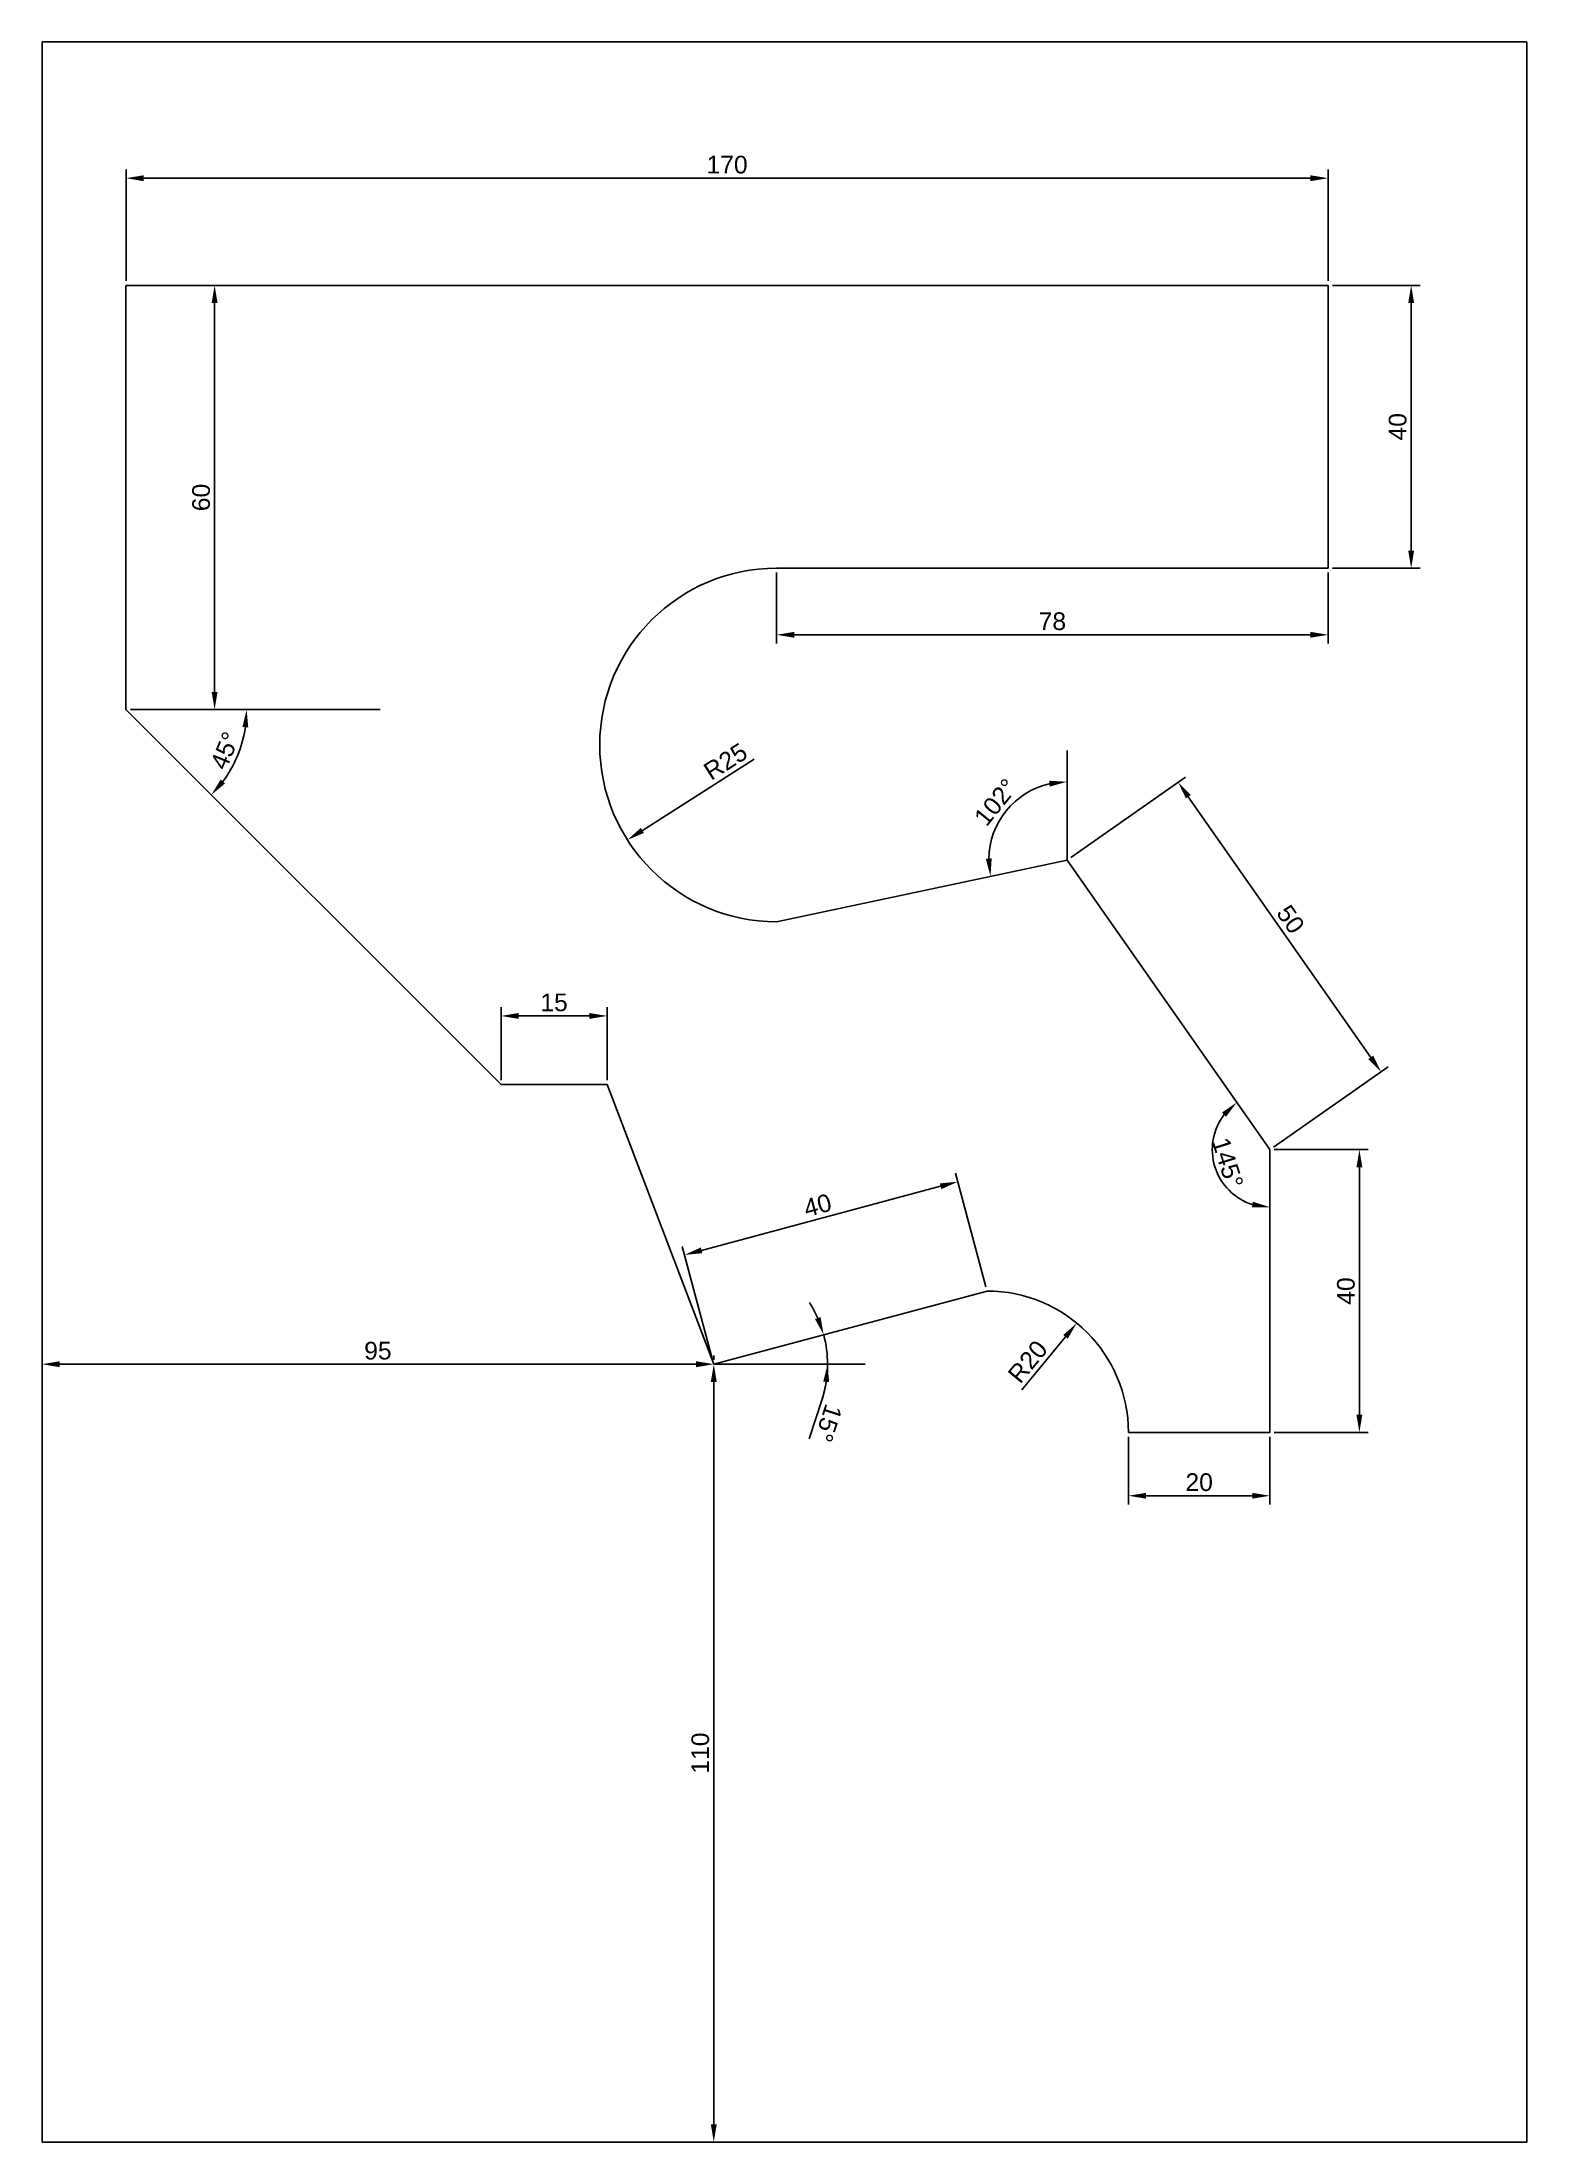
# Model space of a CAD drawing. Header units: millimetres. Extents: x 0 to 210, y 0 to 297.
import ezdxf

# ---------------------------------------------------------------- set-up
doc = ezdxf.new("R2010")
doc.units = ezdxf.units.MM
doc.styles.get("Standard").update_dxf_attribs({"font": 'arial.ttf'})
doc.dimstyles.new('ISO-25', dxfattribs={"dimtxt": 2.5, "dimasz": 2.5, "dimexe": 1.25, "dimexo": 0.625, "dimtad": 1, "dimtxsty": 'Standard', "dimcen": 2.5, "dimadec": 0, "dimazin": 0, "dimtfac": 1, "dimtmove": 0, "dimatfit": 3, "dimfxl": 1, "dimarcsym": 0})

# ---------------------------------------------------------------- blocks, each defined once
blk = doc.blocks.new('*D2')
at = {"color": 0, "lineweight": -2, "transparency": 16777216}
for p, q in [((94.38, 110), (93.75, 110)), ((95, 107.5), (95, 2.5)), ((94.38, 0), (93.75, 0))]:
    blk.add_line(p, q, dxfattribs=at)
at = {"color": 0, "transparency": 16777216}
for points in [[(94.58, 107.5), (95.42, 107.5), (95, 110)], [(94.58, 2.5), (95.42, 2.5), (95, 0)]]:
    blk.add_solid(points, dxfattribs=at)
at = {"layer": 'Defpoints', "color": 0, "transparency": 16777216}
for p in [(95, 110), (95, 0), (95, 0)]:
    blk.add_point(p, dxfattribs=at)
at = {"color": 0, "transparency": 16777216, "insert": (93.1, 55), "char_height": 2.5, "attachment_point": 5, "rotation": 90}
blk.add_mtext('110', dxfattribs=at)
blk = doc.blocks.new('*D3')
at = {"color": 0, "lineweight": -2, "transparency": 16777216}
for p, q in [((0, 110.62), (0, 111.25)), ((92.5, 110), (2.5, 110)), ((95, 110.62), (95, 111.25))]:
    blk.add_line(p, q, dxfattribs=at)
at = {"color": 0, "transparency": 16777216}
for points in [[(2.5, 110.42), (2.5, 109.58), (0, 110)], [(92.5, 110.42), (92.5, 109.58), (95, 110)]]:
    blk.add_solid(points, dxfattribs=at)
at = {"layer": 'Defpoints', "color": 0, "transparency": 16777216}
for p in [(0, 110), (0, 110), (95, 110)]:
    blk.add_point(p, dxfattribs=at)
at = {"color": 0, "transparency": 16777216, "insert": (47.5, 111.9), "char_height": 2.5, "attachment_point": 5}
blk.add_mtext('95', dxfattribs=at)
blk = doc.blocks.new('*D4')
at = {"color": 0, "lineweight": -2, "transparency": 16777216}
for p, q in [((182.5, 262.58), (194.87, 262.58)), ((193.62, 260.08), (193.62, 225.08)), ((182.5, 222.58), (194.87, 222.58))]:
    blk.add_line(p, q, dxfattribs=at)
at = {"color": 0, "transparency": 16777216}
for points in [[(193.2, 260.08), (194.04, 260.08), (193.62, 262.58)], [(193.2, 225.08), (194.04, 225.08), (193.62, 222.58)]]:
    blk.add_solid(points, dxfattribs=at)
at = {"layer": 'Defpoints', "color": 0, "transparency": 16777216}
for p in [(181.88, 262.58), (181.88, 222.58), (193.62, 222.58)]:
    blk.add_point(p, dxfattribs=at)
at = {"color": 0, "transparency": 16777216, "insert": (191.72, 242.58), "char_height": 2.5, "attachment_point": 5, "rotation": 90}
blk.add_mtext('40', dxfattribs=at)
blk = doc.blocks.new('*D5')
at = {"color": 0, "lineweight": -2, "transparency": 16777216}
for p, q in [((12.5, 262.58), (25.66, 262.58)), ((24.41, 205.08), (24.41, 260.08)), ((12.5, 202.58), (25.66, 202.58))]:
    blk.add_line(p, q, dxfattribs=at)
at = {"color": 0, "transparency": 16777216}
for points in [[(23.99, 260.08), (24.83, 260.08), (24.41, 262.58)], [(23.99, 205.08), (24.83, 205.08), (24.41, 202.58)]]:
    blk.add_solid(points, dxfattribs=at)
at = {"layer": 'Defpoints', "color": 0, "transparency": 16777216}
for p in [(11.88, 262.58), (24.41, 262.58), (11.88, 202.58)]:
    blk.add_point(p, dxfattribs=at)
at = {"color": 0, "transparency": 16777216, "insert": (22.51, 232.58), "char_height": 2.5, "attachment_point": 5, "rotation": 90}
blk.add_mtext('60', dxfattribs=at)
blk = doc.blocks.new('*D6')
at = {"color": 0, "lineweight": -2, "transparency": 16777216}
for p, q in [((64.91, 150.17), (64.91, 160.51)), ((79.91, 150.17), (79.91, 160.51)), ((67.41, 159.26), (77.41, 159.26))]:
    blk.add_line(p, q, dxfattribs=at)
at = {"color": 0, "transparency": 16777216}
for points in [[(67.41, 159.67), (67.41, 158.84), (64.91, 159.26)], [(77.41, 159.67), (77.41, 158.84), (79.91, 159.26)]]:
    blk.add_solid(points, dxfattribs=at)
at = {"layer": 'Defpoints', "color": 0, "transparency": 16777216}
for p in [(79.91, 159.26), (64.91, 149.55), (79.91, 149.55)]:
    blk.add_point(p, dxfattribs=at)
at = {"color": 0, "transparency": 16777216, "insert": (72.41, 161.16), "char_height": 2.5, "attachment_point": 5}
blk.add_mtext('15', dxfattribs=at)
blk = doc.blocks.new('*D7')
at = {"color": 0, "lineweight": -2, "transparency": 16777216}
for p, q in [((133.48, 120.96), (129.17, 137.02)), ((93.27, 126.1), (127.08, 135.16)), ((94.84, 110.6), (90.53, 126.66))]:
    blk.add_line(p, q, dxfattribs=at)
at = {"color": 0, "transparency": 16777216}
for points in [[(126.97, 135.57), (127.19, 134.76), (129.5, 135.81)], [(93.17, 126.51), (93.38, 125.7), (90.86, 125.46)]]:
    blk.add_solid(points, dxfattribs=at)
at = {"layer": 'Defpoints', "color": 0, "transparency": 16777216}
for p in [(129.5, 135.81), (133.64, 120.35), (95, 110)]:
    blk.add_point(p, dxfattribs=at)
at = {"color": 0, "transparency": 16777216, "insert": (109.68, 132.47), "char_height": 2.5, "attachment_point": 5, "rotation": 15}
blk.add_mtext('40', dxfattribs=at)
blk = doc.blocks.new('*D8')
at = {"color": 0, "lineweight": -2, "transparency": 16777216}
for p, q in [((153.64, 99.73), (153.64, 90.15)), ((173.64, 99.73), (173.64, 90.15)), ((156.14, 91.4), (171.14, 91.4))]:
    blk.add_line(p, q, dxfattribs=at)
at = {"color": 0, "transparency": 16777216}
for points in [[(156.14, 91.81), (156.14, 90.98), (153.64, 91.4)], [(171.14, 91.81), (171.14, 90.98), (173.64, 91.4)]]:
    blk.add_solid(points, dxfattribs=at)
at = {"layer": 'Defpoints', "color": 0, "transparency": 16777216}
for p in [(153.64, 100.35), (173.64, 100.35), (173.64, 91.4)]:
    blk.add_point(p, dxfattribs=at)
at = {"color": 0, "transparency": 16777216, "insert": (163.64, 93.3), "char_height": 2.5, "attachment_point": 5}
blk.add_mtext('20', dxfattribs=at)
blk = doc.blocks.new('*D9')
at = {"color": 0, "lineweight": -2, "transparency": 16777216}
for p, q in [((174.26, 140.35), (187.55, 140.35)), ((186.3, 102.85), (186.3, 137.85)), ((174.26, 100.35), (187.55, 100.35))]:
    blk.add_line(p, q, dxfattribs=at)
at = {"color": 0, "transparency": 16777216}
for points in [[(185.88, 137.85), (186.71, 137.85), (186.3, 140.35)], [(185.88, 102.85), (186.71, 102.85), (186.3, 100.35)]]:
    blk.add_solid(points, dxfattribs=at)
at = {"layer": 'Defpoints', "color": 0, "transparency": 16777216}
for p in [(173.64, 140.35), (186.3, 140.35), (173.64, 100.35)]:
    blk.add_point(p, dxfattribs=at)
at = {"color": 0, "transparency": 16777216, "insert": (184.4, 120.35), "char_height": 2.5, "attachment_point": 5, "rotation": 90}
blk.add_mtext('40', dxfattribs=at)
blk = doc.blocks.new('*D10')
at = {"color": 0, "lineweight": -2, "transparency": 16777216}
for p, q in [((145.47, 181.67), (161.69, 193.03)), ((187.92, 153.4), (162.1, 190.26)), ((174.15, 140.71), (190.37, 152.07))]:
    blk.add_line(p, q, dxfattribs=at)
at = {"color": 0, "transparency": 16777216}
for points in [[(162.45, 190.5), (161.76, 190.03), (160.67, 192.31)], [(188.26, 153.64), (187.57, 153.16), (189.35, 151.35)]]:
    blk.add_solid(points, dxfattribs=at)
at = {"layer": 'Defpoints', "color": 0, "transparency": 16777216}
for p in [(160.67, 192.31), (144.96, 181.31), (173.64, 140.35)]:
    blk.add_point(p, dxfattribs=at)
at = {"color": 0, "transparency": 16777216, "insert": (176.57, 172.92), "char_height": 2.5, "attachment_point": 5, "rotation": 305}
blk.add_mtext('50', dxfattribs=at)
blk = doc.blocks.new('*D11')
at = {"color": 0, "lineweight": -2, "transparency": 16777216}
blk.add_arc((144.96, 181.31), 11.07, 102.9624, 179.0376, dxfattribs=at)
at = {"color": 0, "transparency": 16777216}
for points in [[(142.43, 192.52), (142.52, 191.69), (144.96, 192.38)], [(134.3, 181.54), (133.47, 181.46), (134.13, 179.01)]]:
    blk.add_solid(points, dxfattribs=at)
at = {"layer": 'Defpoints', "color": 0, "transparency": 16777216}
for p in [(144.96, 196.82), (138.77, 190.49), (144.96, 181.31), (144.96, 181.31), (103.88, 172.58)]:
    blk.add_point(p, dxfattribs=at)
at = {"color": 0, "transparency": 16777216, "insert": (134.87, 189.48), "char_height": 2.5, "attachment_point": 5, "rotation": 51}
blk.add_mtext('102°', dxfattribs=at)
blk = doc.blocks.new('*D12')
at = {"color": 0, "lineweight": -2, "transparency": 16777216}
for p, q in [((103.88, 221.95), (103.88, 211.91)), ((181.88, 221.95), (181.88, 211.91)), ((106.38, 213.16), (179.38, 213.16))]:
    blk.add_line(p, q, dxfattribs=at)
at = {"color": 0, "transparency": 16777216}
for points in [[(106.38, 213.58), (106.38, 212.75), (103.88, 213.16)], [(179.38, 213.58), (179.38, 212.75), (181.88, 213.16)]]:
    blk.add_solid(points, dxfattribs=at)
at = {"layer": 'Defpoints', "color": 0, "transparency": 16777216}
for p in [(103.88, 222.58), (181.88, 222.58), (181.88, 213.16)]:
    blk.add_point(p, dxfattribs=at)
at = {"color": 0, "transparency": 16777216, "insert": (142.88, 215.07), "char_height": 2.5, "attachment_point": 5}
blk.add_mtext('78', dxfattribs=at)
blk = doc.blocks.new('*D13')
at = {"color": 0, "lineweight": -2, "transparency": 16777216}
for p, q in [((11.88, 263.2), (11.88, 278.99)), ((14.38, 277.74), (179.38, 277.74)), ((181.88, 263.2), (181.88, 278.99))]:
    blk.add_line(p, q, dxfattribs=at)
at = {"color": 0, "transparency": 16777216}
for points in [[(14.38, 278.15), (14.38, 277.32), (11.88, 277.74)], [(179.38, 278.15), (179.38, 277.32), (181.88, 277.74)]]:
    blk.add_solid(points, dxfattribs=at)
at = {"layer": 'Defpoints', "color": 0, "transparency": 16777216}
for p in [(181.88, 277.74), (11.88, 262.58), (181.88, 262.58)]:
    blk.add_point(p, dxfattribs=at)
at = {"color": 0, "transparency": 16777216, "insert": (96.88, 279.64), "char_height": 2.5, "attachment_point": 5}
blk.add_mtext('170', dxfattribs=at)
blk = doc.blocks.new('*D14')
at = {"color": 0, "lineweight": -2, "transparency": 16777216}
blk.add_arc((11.88, 202.58), 17.06, 323.4041, 351.5959, dxfattribs=at)
at = {"color": 0, "transparency": 16777216}
for points in [[(28.34, 200.12), (29.17, 200.05), (28.94, 202.58)], [(25.89, 192.14), (25.26, 192.68), (23.94, 190.52)]]:
    blk.add_solid(points, dxfattribs=at)
at = {"layer": 'Defpoints', "color": 0, "transparency": 16777216}
for p in [(11.88, 202.58), (25.66, 202.58), (47.81, 202.58), (26.65, 194.05), (64.91, 149.55)]:
    blk.add_point(p, dxfattribs=at)
at = {"color": 0, "transparency": 16777216, "insert": (25.88, 196.78), "char_height": 2.5, "attachment_point": 5, "rotation": 67.5}
blk.add_mtext('45°', dxfattribs=at)
blk = doc.blocks.new('*D15')
at = {"color": 0, "lineweight": -2, "transparency": 16777216}
blk.add_line((110.31, 105.06), (108.5, 99.43), dxfattribs=at)
for start, end in [(23.9118, 32.8235), (0, 15), (342.122, 0), (342.1765, 351.0882)]:
    blk.add_arc((95, 110), 16.09, start, end, dxfattribs=at)
at = {"color": 0, "transparency": 16777216}
for points in [[(110.1, 116.66), (109.32, 116.38), (110.54, 114.16)], [(110.48, 107.54), (111.31, 107.48), (111.09, 110)]]:
    blk.add_solid(points, dxfattribs=at)
at = {"layer": 'Defpoints', "color": 0, "transparency": 16777216}
for p in [(133.64, 120.35), (95, 110), (95, 110), (110.84, 112.79), (116.42, 110)]:
    blk.add_point(p, dxfattribs=at)
at = {"color": 0, "transparency": 16777216, "insert": (111.21, 101.66), "char_height": 2.5, "attachment_point": 5, "rotation": 252.122}
blk.add_mtext('15°', dxfattribs=at)
blk = doc.blocks.new('*D16')
at = {"color": 0, "lineweight": -2, "transparency": 16777216}
blk.add_line((138.58, 106.37), (144.74, 113.88), dxfattribs=at)
at = {"color": 0, "transparency": 16777216}
blk.add_solid([(144.42, 114.14), (145.06, 113.61), (146.33, 115.81)], dxfattribs=at)
at = {"layer": 'Defpoints', "color": 0, "transparency": 16777216}
for p in [(146.33, 115.81), (133.64, 100.35)]:
    blk.add_point(p, dxfattribs=at)
at = {"color": 0, "transparency": 16777216, "insert": (139.4, 110.36), "char_height": 2.5, "attachment_point": 5, "rotation": 50.6132}
blk.add_mtext('R20', dxfattribs=at)
blk = doc.blocks.new('*D17')
at = {"color": 0, "lineweight": -2, "transparency": 16777216}
blk.add_line((100.73, 195.58), (84.9, 185.49), dxfattribs=at)
at = {"color": 0, "transparency": 16777216}
blk.add_solid([(84.67, 185.85), (85.12, 185.14), (82.79, 184.15)], dxfattribs=at)
at = {"layer": 'Defpoints', "color": 0, "transparency": 16777216}
for p in [(103.88, 197.58), (82.79, 184.15)]:
    blk.add_point(p, dxfattribs=at)
at = {"color": 0, "transparency": 16777216, "insert": (96.66, 195.24), "char_height": 2.5, "attachment_point": 5, "rotation": 32.4831}
blk.add_mtext('R25', dxfattribs=at)
blk = doc.blocks.new('*D18')
at = {"color": 0, "lineweight": -2, "transparency": 16777216}
blk.add_arc((173.64, 140.35), 8.15, 142.635, 252.365, dxfattribs=at)
at = {"color": 0, "transparency": 16777216}
for points in [[(166.87, 145.6), (167.44, 145), (168.96, 147.03)], [(171.23, 132.99), (171.1, 132.17), (173.64, 132.2)]]:
    blk.add_solid(points, dxfattribs=at)
at = {"layer": 'Defpoints', "color": 0, "transparency": 16777216}
for p in [(144.96, 181.31), (165.54, 141.3), (173.64, 140.35), (173.64, 140.35), (173.64, 100.35)]:
    blk.add_point(p, dxfattribs=at)
at = {"color": 0, "transparency": 16777216, "insert": (167.67, 138.47), "char_height": 2.5, "attachment_point": 5, "rotation": 287.5}
blk.add_mtext('145°', dxfattribs=at)

msp = doc.modelspace()

# ---------------------------------------------------------------- linework, layer by layer
for p, q in [((210, 297), (0, 297)), ((0, 297), (0, 0)), ((0, 0), (0, 297)), ((210, 0), (210, 297)), ((181.876, 262.578), (11.876, 262.578)), ((11.876, 262.578), (11.876, 202.578)), ((181.876, 222.578), (181.876, 262.578)), ((103.876, 222.578), (181.876, 222.578)), ((11.876, 202.578), (64.909, 149.545)), ((25.659, 202.578), (47.811, 202.578)), ((144.958, 181.31), (144.958, 196.815)), ((144.958, 181.31), (103.876, 172.578)), ((173.637, 140.353), (144.958, 181.31)), ((64.909, 149.545), (79.909, 149.545)), ((79.909, 149.545), (95, 110)), ((173.637, 100.353), (173.637, 140.353)), ((95, 110), (133.637, 120.353)), ((95, 110), (116.419, 110)), ((153.637, 100.353), (173.637, 100.353)), ((0, 0), (210, 0))]:
    msp.add_line(p, q)
for centre, radius, start, end in [((103.876, 197.578), 25, 90, 270), ((133.637, 100.353), 20, 0, 90)]:
    msp.add_arc(centre, radius, start, end)

# ---------------------------------------------------------------- dimensions: what is measured, and where the dimension line sits
for base, p1, p2, picture, middle in [((181.876, 277.737), (11.876, 262.578), (181.876, 262.578), '*D13', (96.876, 279.638)), ((181.876, 213.164), (103.876, 222.578), (181.876, 222.578), '*D12', (142.876, 215.066)), ((79.909, 159.256), (64.909, 149.545), (79.909, 149.545), '*D6', (72.409, 161.157)), ((0, 110), (95, 110), (0, 110), '*D3', (47.5, 111.901)), ((173.637, 91.396), (153.637, 100.353), (173.637, 100.353), '*D8', (163.637, 93.298))]:
    dim = msp.add_linear_dim(base=base, p1=p1, p2=p2, dimstyle='ISO-25')
    dim.commit()
    dim.dimension.update_dxf_attribs({"geometry": picture, "text_midpoint": middle})
for base, p1, p2, picture, middle in [((24.409, 262.578), (11.876, 202.578), (11.876, 262.578), '*D5', (22.508, 232.578)), ((193.619, 222.578), (181.876, 262.578), (181.876, 222.578), '*D4', (191.717, 242.578)), ((186.297, 140.353), (173.637, 100.353), (173.637, 140.353), '*D9', (184.396, 120.353)), ((95, 0), (95, 110), (95, 0), '*D2', (93.099, 55))]:
    dim = msp.add_linear_dim(base=base, p1=p1, p2=p2, angle=90, dimstyle='ISO-25')
    dim.commit()
    dim.dimension.update_dxf_attribs({"geometry": picture, "text_midpoint": middle})
for base, line1, line2, picture, middle in [((26.65, 194.048), ((25.659, 202.578), (47.811, 202.578)), ((11.876, 202.578), (64.909, 149.545)), '*D14', (25.885, 196.775)), ((138.766, 190.491), ((144.958, 181.31), (103.876, 172.578)), ((144.958, 181.31), (144.958, 196.815)), '*D11', (134.874, 189.476)), ((165.538, 141.299), ((173.637, 100.353), (173.637, 140.353)), ((173.637, 140.353), (144.958, 181.31)), '*D18', (167.673, 138.472)), ((110.845, 112.794), ((95, 110), (116.419, 110)), ((95, 110), (133.637, 120.353)), '*D15', (111.213, 101.66))]:
    dim = msp.add_angular_dim_2l(base=base, line1=line1, line2=line2, dimstyle='ISO-25')
    dim.commit()
    dim.dimension.update_dxf_attribs({"geometry": picture, "text_midpoint": middle})
for center, mpoint, picture, middle in [((103.876, 197.578), (82.787, 184.152), '*D17', (97.678, 193.632)), ((133.637, 100.353), (146.328, 115.81), '*D16', (140.866, 109.158))]:
    dim = msp.add_radius_dim(center=center, mpoint=mpoint, dimstyle='ISO-25')
    dim.commit()
    dim.dimension.update_dxf_attribs({"geometry": picture, "text_midpoint": middle, "dimtype": 164})
for p1, p2, distance, picture, middle in [((173.637, 140.353), (144.958, 181.31), -19.181, '*D10', (176.567, 172.924)), ((95, 110), (133.637, 120.353), 16.003, '*D7', (109.685, 132.471))]:
    dim = msp.add_aligned_dim(p1=p1, p2=p2, distance=distance, dimstyle='ISO-25')
    dim.commit()
    dim.dimension.update_dxf_attribs({"geometry": picture, "text_midpoint": middle})

doc.saveas('drawing.dxf')
